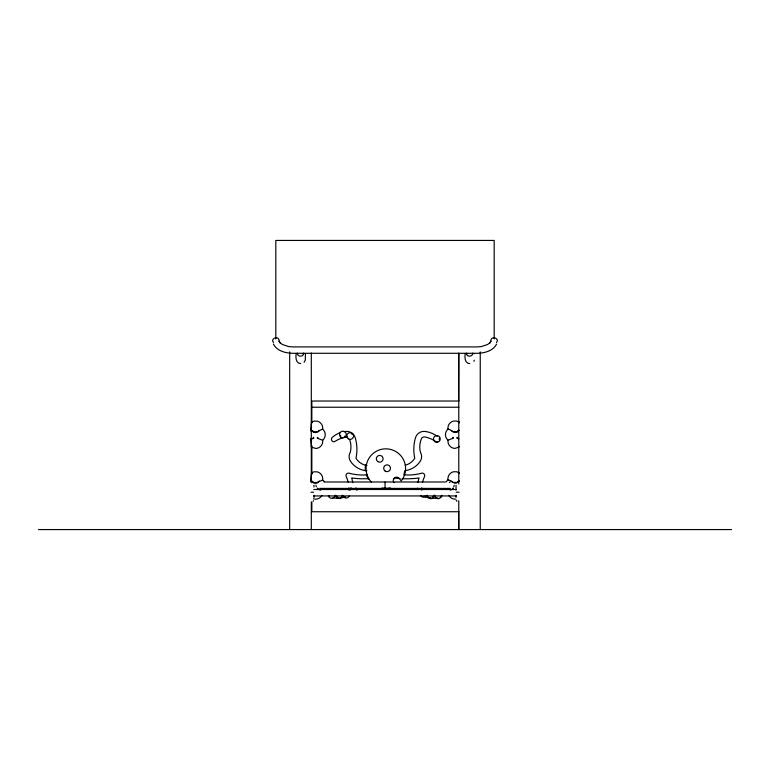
<?xml version="1.0" encoding="UTF-8"?>
<svg xmlns="http://www.w3.org/2000/svg" width="770" height="770" viewBox="0 0 770 770"><rect width="100%" height="100%" fill="white"/><g stroke="black" fill="none" stroke-linecap="round" stroke-linejoin="round"><path stroke-width="1.16" d="M310.801 481.096L310.801 479.922L310.714 481.616M310.714 430.911L311.427 422.923A13.831 5.275 -35.4 0 0 311.658 422.307A9.885 1.28 -35.4 0 0 311.84 422.027L313.958 421.123L317.153 421.123A7.18 7.18 0 0 1 322.736 427.86L322.611 429.188C318.453 430.055 316.047 434.848 312.418 431.258L313.024 430.931L310.849 430.093L310.801 429.217M311.889 447.87L311.715 447.601A14.216 5.419 39.6 0 0 311.475 446.927L310.705 438.4M456.061 485.216L456.033 490.124M319.348 481.154L318.087 482.501L318.087 481.635L322.438 480.403L322.736 478.565A7.18 7.18 0 0 0 317.153 471.827L313.958 471.827L311.84 472.742A9.885 1.28 -35.4 0 1 311.667 473.011A13.831 5.275 -35.4 0 1 311.427 473.627L310.801 479.825M322.476 429.246L321.812 429.554M303.698 353.103C303.852 357.232 297.124 357.232 297.278 353.103M472.722 353.103C472.876 357.232 466.148 357.232 466.302 353.103M454.204 485.206L453.771 486.804M452.587 438.207L453.472 438.12L453.03 437.283L452.587 438.448L448.082 440.161L447.938 440.979A7.18 7.18 0 0 0 454.858 448.419L459.016 447.11A14.216 5.419 -39.6 0 1 459.257 446.436L459.267 446.369M473.858 361.313L474.32 360.216M496.612 344.065C493.098 350.976 484.542 353.122 477.39 353.295L292.61 353.295C285.458 353.122 276.902 350.976 273.389 344.065M318.087 438.274L317.211 438.188L317.654 437.35L318.087 438.515L322.592 440.238L322.736 441.046A7.18 7.18 0 0 1 315.825 448.486L311.658 447.168A14.216 5.419 39.6 0 0 311.427 446.504L311.301 446.051M319.348 430.449L318.087 431.787L313.024 431.778L311.763 430.449M458.92 430.382L457.659 431.72L452.587 431.71L451.326 430.382M458.92 481.086L457.659 482.434L452.587 482.415L451.326 481.086M313.072 501.328L313.544 500.702M304.111 362.256L305.295 360.216L305.449 353.613M322.592 440.238L323.352 439.603A7.18 7.18 0 0 0 322.976 429.458L322.611 429.188M393.663 479.113L395.029 478.103L400.015 478.584M312.302 422.316L311.715 422.73A13.831 5.275 -35.4 0 1 311.552 423.163M312.245 422.201L311.715 422.73A9.885 1.28 -35.4 0 0 311.889 422.461M312.245 472.905L311.889 473.165A9.885 1.28 -35.4 0 1 311.715 473.435A13.831 5.275 -35.4 0 1 311.552 473.868M459.016 422.239L458.419 421.816L459.016 422.239A9.885 1.28 35.4 0 1 458.843 421.96L456.726 421.055L453.52 421.055A7.18 7.18 0 0 0 447.938 427.793L447.697 429.391A7.18 7.18 0 0 0 447.322 439.535L448.082 440.161M459.267 473.617L459.257 473.56A13.831 5.275 35.4 0 1 459.016 472.944A9.885 1.28 35.4 0 1 458.843 472.674L456.726 471.76L453.52 471.76A7.18 7.18 0 0 0 447.938 478.497L447.697 480.095A7.18 7.18 0 0 0 446.504 481.539M321.812 480.268L322.976 480.162A7.18 7.18 0 0 1 324.17 481.606M317.933 482.626C316.095 483.666 313.294 483.473 312.418 481.962L313.024 481.635L310.849 480.798M449.343 482.424L450.123 482.097M310.859 439.333L313.024 438.515L313.457 437.35L313.9 438.188L313.024 438.274M450.075 480.624L448.063 479.825M450.132 490.076L452.587 489.152L453.03 487.988L453.472 488.825L452.587 488.911M459.295 430.266L457.659 430.863L458.256 431.19L457.659 431.71C453.905 434.347 452.269 429.843 448.063 429.121M459.295 480.971L457.659 481.568L458.256 481.895L457.659 482.415C454.724 484.686 452.741 481.779 450.046 480.557M448.862 429.487L448.198 429.179M448.862 480.191L448.198 479.893M458.949 438.939L457.707 438.457L457.216 437.283L456.774 438.12L457.659 438.207M368.763 478.699L362.247 478.786A95.278 95.278 0 0 1 351.697 477.978L351.851 478.488A41.253 41.253 0 0 1 352.708 482.559M297.489 353.613L296.161 353.613C295.613 357.213 295.661 363.517 300.724 363.594M302.928 353.613L304.294 353.613M467.217 353.613L465.186 353.613C464.637 357.213 464.685 363.517 469.748 363.594M472.684 353.613L474.474 353.613M458.891 401.026L311.84 401.026L311.84 422.797M311.84 407.234L458.891 407.234M324.074 481.991L446.013 481.991M317.25 482.482L313.024 482.482L311.763 481.154M319.704 488.411L450.392 488.411M318.087 488.979L317.211 488.892L317.654 488.055L318.087 489.219L320.541 490.144M313.814 489.508L456.273 489.508M311.051 492.213L313.592 492.213M456.196 492.213L459.084 492.213M313.814 495.938L456.273 495.938M458.891 511.742L311.84 511.742L311.84 502.127M38.5 529.568L731.5 529.568M455.388 499.124L454.858 499.124A7.18 7.18 0 0 1 448.775 495.312M313.438 498.883L315.825 499.191A7.18 7.18 0 0 0 321.908 495.379M435.194 441.037L434.059 440.382A36.392 36.392 0 0 0 425.55 437.042A4.091 4.091 0 0 0 421.854 437.928L421.094 439.535A21.252 21.252 0 0 0 420.256 451.499L420.507 452.404A8.518 8.518 0 0 1 420.189 461.326A21.262 21.262 0 0 1 405.973 470.518L404.885 470.643L403.817 474.82L405.559 474.946A50.801 50.801 0 0 0 421.999 473.098A2.531 2.531 0 0 1 424.491 476.717A27.913 27.913 0 0 0 422.566 482.136M456.928 501.328L456.158 499.99M316.316 486.804L315.883 485.206M459.257 422.855L459.267 422.913A13.831 5.275 35.4 0 1 459.093 422.451M313.939 485.216L313.967 486.996M494.186 338.925L494.186 240.433L275.814 240.433L275.814 338.925M480.249 351.842L480.249 529.568M458.776 483.935L458.776 353.035L458.689 401.074M458.776 500.75L458.776 529.568L458.689 511.559M456.033 495.351L456.033 497.439M385.048 481.991L385.048 488.411M313.967 495.351L313.967 497.439M311.84 445.628L311.84 474.474M311.301 353.035L311.301 482.732M311.301 501.953L311.301 529.568M310.801 439.006L310.801 440.478M289.674 351.842L289.674 529.568M417.513 489.489A41.253 41.253 0 0 1 417.523 488.093M418.014 482.559A41.253 41.253 0 0 1 418.88 478.488L419.024 477.978A95.278 95.278 0 0 1 402.123 478.699M421.816 490.134A27.913 27.913 0 0 1 421.796 487.834M345.557 496.948A29.125 29.125 0 0 1 332.948 497.901M437.62 441.624A2.531 2.531 0 0 1 436.311 441.72M441.865 495.514A2.531 2.531 0 0 1 440.219 497.449M437.784 497.901A29.125 29.125 0 0 1 432.326 498.171M430.517 498.036A29.125 29.125 0 0 1 425.165 496.948M437.254 436.369A25.237 25.237 0 0 0 424.934 431.431A8.788 8.788 0 0 0 415.492 437.687A41.436 41.436 0 0 0 414.77 458.266A15.92 15.92 0 0 1 405.213 465.272M348.935 487.834A27.913 27.913 0 0 1 348.906 490.134M348.156 482.136A27.913 27.913 0 0 0 346.231 476.717A2.531 2.531 0 0 1 348.723 473.098A50.801 50.801 0 0 0 367.232 474.792M340.003 432.807A25.237 25.237 0 0 0 332.313 437.302A2.531 2.531 0 0 0 334.421 441.72A36.392 36.392 0 0 1 342.669 437.774M344.315 431.643A25.237 25.237 0 0 1 345.797 431.431A8.788 8.788 0 0 1 355.24 437.687A41.436 41.436 0 0 1 355.952 458.266A15.92 15.92 0 0 0 367.001 465.581M343.911 437.389A36.392 36.392 0 0 1 345.181 437.042A4.091 4.091 0 0 1 347.761 437.235M349.628 439.535A21.252 21.252 0 0 1 350.466 451.499L350.215 452.404A8.518 8.518 0 0 0 350.533 461.326A21.262 21.262 0 0 0 366.915 470.768M329.06 496.15A2.531 2.531 0 0 1 328.857 495.514M496.419 342.438A3.196 2.599 12.9 0 0 495.784 338.271A3.196 2.599 12.9 0 0 491.125 339.493L490.615 341.774L490.923 341.187L489.518 343.141L489.961 342.746L487.631 344.488L481.25 346.606L477.179 346.914L292.821 346.914L288.75 346.606L282.369 344.488L280.039 342.746L280.482 343.141L279.077 341.187L279.385 341.774L278.856 339.503A3.196 2.599 -12.9 0 0 274.216 338.271A3.196 2.599 -12.9 0 0 273.581 342.438M334.911 495.765A3.378 3.378 0 0 1 328.347 495.755M337.924 497.401A2.531 2.531 0 0 1 337.356 497.045M336.913 496.563A2.531 2.531 0 0 1 336.606 495.976M342.361 495.177A3.378 3.378 0 0 1 338.973 498.479A3.378 3.378 0 0 1 335.595 495.158M350.081 490.278A3.378 3.378 0 0 1 351.13 487.776M355.913 487.882A3.378 3.378 0 0 1 356.847 490.298M349.436 495.63A3.378 3.378 0 0 1 342.9 495.476M344.844 436.147A2.531 2.531 0 0 1 344.354 436.6M340.821 435.993A2.531 2.531 0 0 1 340.513 435.406M351.236 433.683A2.531 2.531 0 0 1 351.794 434.03M393.961 482.607A3.378 3.378 0 0 1 394.548 477.872A3.378 3.378 0 0 1 399.293 478.459L401.151 480.836L402.614 479.056A19.779 19.779 0 0 0 397.705 452.789A19.779 19.779 0 0 0 371.111 455.388A19.779 19.779 0 0 0 371.39 482.107M390.313 487.862A19.779 19.779 0 0 1 382.084 488.016M439.391 439.343A2.531 2.531 0 0 1 439.198 439.978M439.266 438.034A2.531 2.531 0 0 1 439.41 438.679M434.203 495.235A3.378 3.378 0 0 1 430.815 498.681A3.378 3.378 0 0 1 427.446 495.226M432.779 496.919A2.531 2.531 0 0 1 432.288 497.372M431.056 497.824A2.531 2.531 0 0 1 430.401 497.805M426.493 495.485A3.378 3.378 0 0 1 420.574 495.476M424.414 496.226A2.531 2.531 0 0 1 423.769 496.371M441.47 495.379A3.378 3.378 0 0 1 438.014 498.681A3.378 3.378 0 0 1 434.713 495.226M368.589 479.383A19.779 19.779 0 0 1 366.308 474.753M365.384 470.73A19.779 19.779 0 0 1 365.625 464.541M312.254 421.883L311.658 422.307L312.254 421.883M312.254 472.597L311.658 473.011L312.254 472.597M312.302 473.021L311.715 473.444L312.302 473.021M459.016 472.944L458.419 472.53L459.016 472.944M341.129 437.418A3.378 3.378 0 0 0 346.269 434.607A3.378 3.378 0 0 0 341.274 431.566A3.378 3.378 0 0 0 341.129 437.418M348.415 438.871A3.378 3.378 0 0 0 353.555 436.061A3.378 3.378 0 0 0 348.56 433.019A3.378 3.378 0 0 0 348.415 438.871M377.666 461.49A3.378 3.378 0 0 0 383.056 459.209A3.378 3.378 0 0 0 378.388 455.676A3.378 3.378 0 0 0 377.666 461.49M385.039 470.961A3.378 3.378 0 0 0 390.428 468.68A3.378 3.378 0 0 0 385.76 465.147A3.378 3.378 0 0 0 385.039 470.961M435.127 441.807A3.378 3.378 0 0 0 440.267 438.996A3.378 3.378 0 0 0 435.271 435.955A3.378 3.378 0 0 0 435.127 441.807"/></g></svg>
